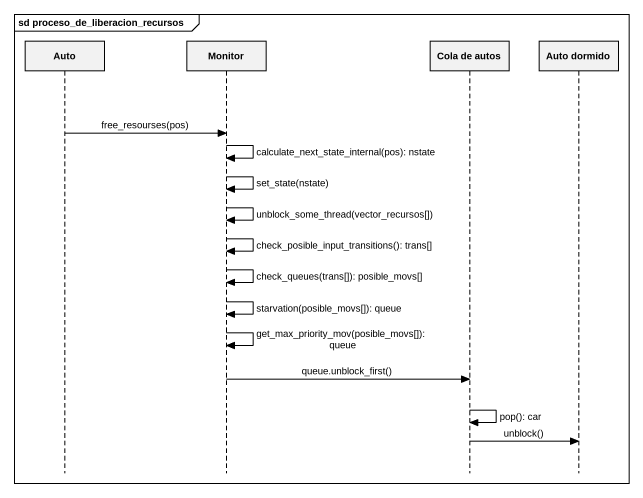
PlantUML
@startuml
mainframe sd proceso_de_liberacion_recursos
hide footbox
participant Auto
participant Monitor
participant "Cola de autos" as Cola_de_autos
participant "Auto dormido" as Auto_dormido

Auto -> Monitor : free_resourses(pos)
Monitor -> Monitor : calculate_next_state_internal(pos): nstate
Monitor -> Monitor : set_state(nstate)
Monitor -> Monitor : unblock_some_thread(vector_recursos[])
Monitor -> Monitor : check_posible_input_transitions(): trans[]
Monitor -> Monitor : check_queues(trans[]): posible_movs[]
Monitor -> Monitor : starvation(posible_movs[]): queue
Monitor -> Monitor : get_max_priority_mov(posible_movs[]): queue
Monitor -> Cola_de_autos : queue.unblock_first()
Cola_de_autos -> Cola_de_autos : pop(): car
Cola_de_autos -> Auto_dormido : unblock()
@enduml
